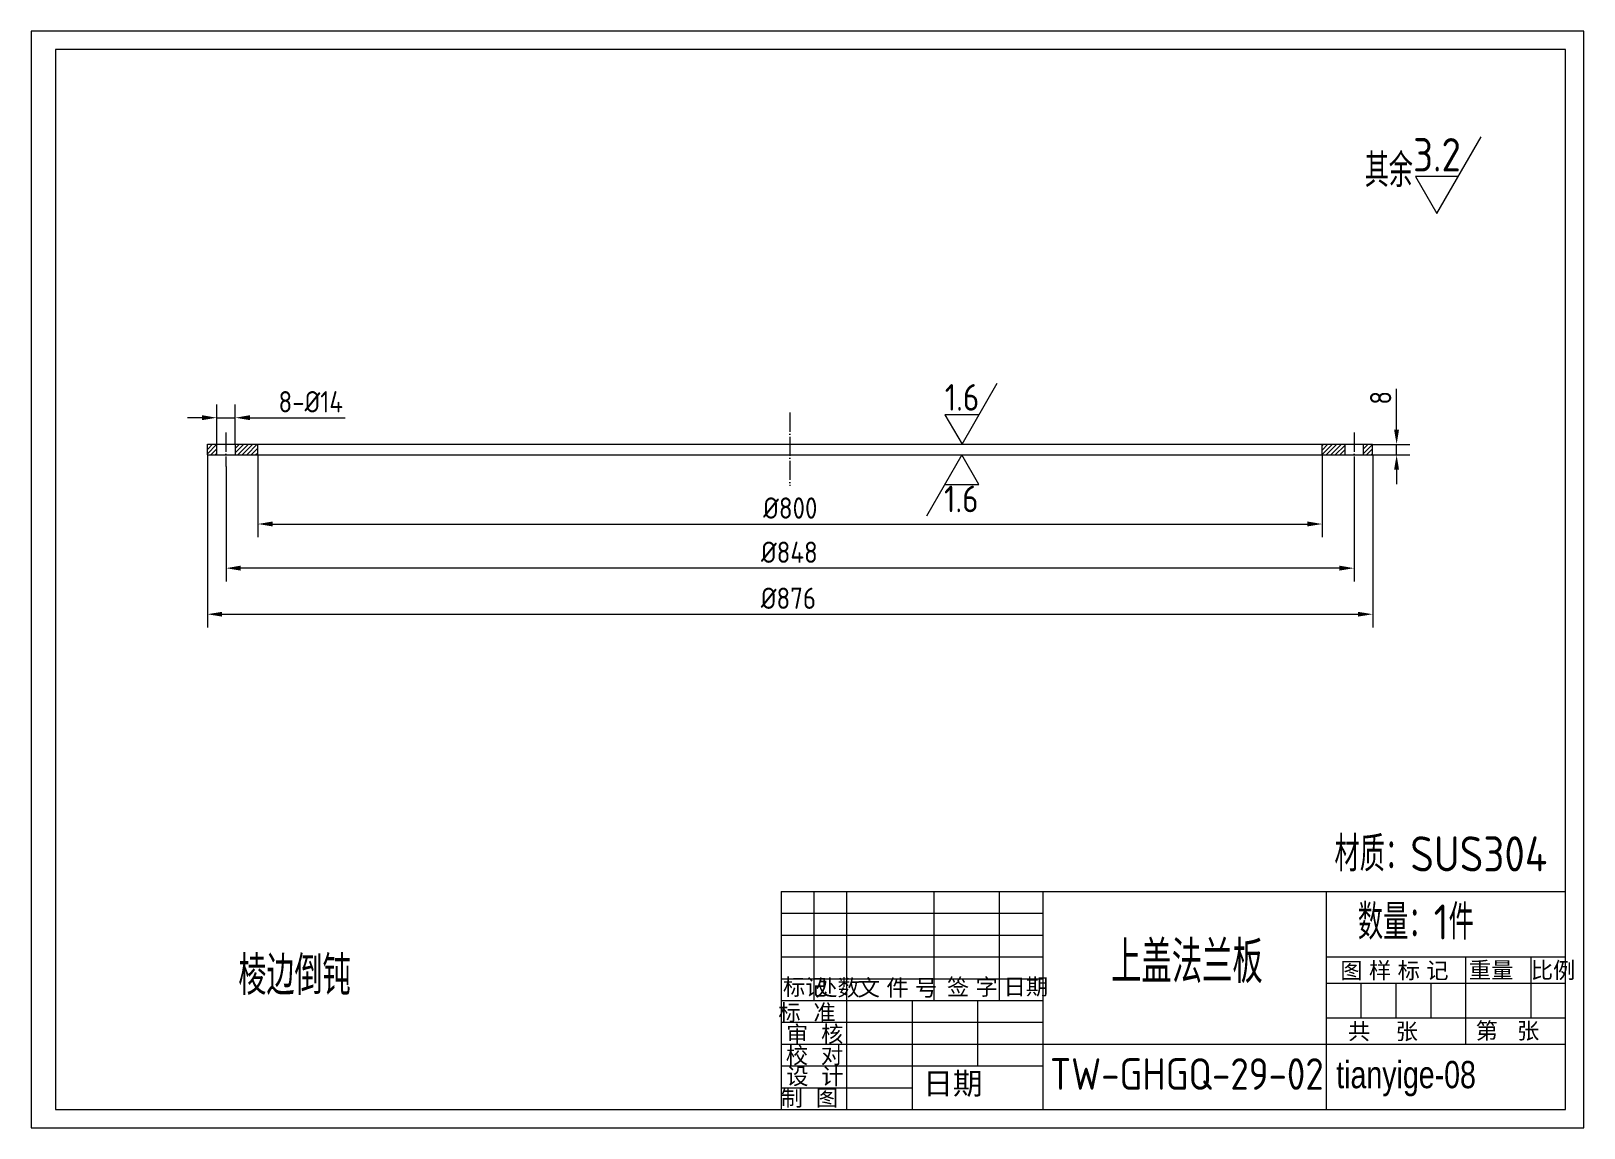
# Model space of a CAD drawing. Header units: millimetres. Extents: x 3644 to 4811, y 1065 to 1889.
import ezdxf

# ---------------------------------------------------------------- set-up
doc = ezdxf.new("R2010")
doc.units = ezdxf.units.MM
doc.linetypes.add('ACAD_ISO04W100', pattern=[30, 24, -3, 0, -3])
doc.layers.add('实线', color=2, linetype='Continuous')
doc.layers.add('标注', color=3, linetype='Continuous', lineweight=13)
doc.styles.get("Standard").update_dxf_attribs({"font": 'arial.ttf'})
doc.styles.add('工程字', font='gbenor.shx', dxfattribs={"bigfont": 'gbcbig.shx'})
doc.dimstyles.new('ISO-25', dxfattribs={"dimtxt": 2.5, "dimasz": 2.5, "dimexe": 1.25, "dimexo": 0.625, "dimtad": 1, "dimtxsty": 'Standard', "dimcen": 2.5, "dimadec": 0, "dimazin": 0, "dimtfac": 1, "dimtmove": 0, "dimatfit": 3, "dimfxl": 0, "dimarcsym": 0})

# ---------------------------------------------------------------- blocks, each defined once
blk = doc.blocks.new('*D7')
at = {"color": 0, "linetype": 'Continuous', "lineweight": 13, "transparency": 16777216}
for p, q in [((3814.4, 1570.5), (3814.4, 1508.6)), ((4614.4, 1570.5), (4614.4, 1508.6)), ((3825.4, 1518.6), (4603.4, 1518.6))]:
    blk.add_line(p, q, dxfattribs=at)
at = {"color": 0, "linetype": 'Continuous', "transparency": 16777216}
for points in [[(3825.4, 1520.5), (3825.4, 1516.8), (3814.4, 1518.6)], [(4603.4, 1520.5), (4603.4, 1516.8), (4614.4, 1518.6)]]:
    blk.add_solid(points, dxfattribs=at)
at = {"layer": 'Defpoints', "color": 0, "linetype": 'Continuous', "transparency": 16777216}
for p in [(3814.4, 1570.5), (4614.4, 1570.5), (4614.4, 1518.6)]:
    blk.add_point(p, dxfattribs=at)
at = {"color": 0, "linetype": 'Continuous', "lineweight": 13, "transparency": 16777216, "insert": (4214.6, 1530.6), "char_height": 16, "attachment_point": 5, "style": '工程字'}
blk.add_mtext('%%c800', dxfattribs=at)
blk = doc.blocks.new('*D8')
at = {"color": 0, "linetype": 'Continuous', "lineweight": 13, "transparency": 16777216}
for p, q in [((3790.4, 1561.9), (3790.4, 1475.4)), ((4638.4, 1561.9), (4638.4, 1475.4)), ((4627.4, 1485.4), (3801.4, 1485.4))]:
    blk.add_line(p, q, dxfattribs=at)
at = {"color": 0, "linetype": 'Continuous', "transparency": 16777216}
for points in [[(3801.4, 1487.3), (3801.4, 1483.6), (3790.4, 1485.4)], [(4627.4, 1487.3), (4627.4, 1483.6), (4638.4, 1485.4)]]:
    blk.add_solid(points, dxfattribs=at)
at = {"layer": 'Defpoints', "color": 0, "linetype": 'Continuous', "transparency": 16777216}
for p in [(3790.4, 1561.9), (4638.4, 1561.9), (3790.4, 1485.4)]:
    blk.add_point(p, dxfattribs=at)
at = {"color": 0, "linetype": 'Continuous', "lineweight": 13, "transparency": 16777216, "insert": (4213.9, 1497.4), "char_height": 16, "attachment_point": 5, "style": '工程字'}
blk.add_mtext('%%c848', dxfattribs=at)
blk = doc.blocks.new('*D9')
at = {"color": 0, "linetype": 'Continuous', "lineweight": 13, "transparency": 16777216}
for p, q in [((3776.4, 1570.5), (3776.4, 1440.8)), ((4652.4, 1570.5), (4652.4, 1440.8)), ((3787.4, 1450.8), (4641.4, 1450.8))]:
    blk.add_line(p, q, dxfattribs=at)
at = {"color": 0, "linetype": 'Continuous', "transparency": 16777216}
for points in [[(3787.4, 1452.6), (3787.4, 1449), (3776.4, 1450.8)], [(4641.4, 1452.6), (4641.4, 1449), (4652.4, 1450.8)]]:
    blk.add_solid(points, dxfattribs=at)
at = {"layer": 'Defpoints', "color": 0, "linetype": 'Continuous', "transparency": 16777216}
for p in [(3776.4, 1570.5), (4652.4, 1570.5), (4652.4, 1450.8)]:
    blk.add_point(p, dxfattribs=at)
at = {"color": 0, "linetype": 'Continuous', "lineweight": 13, "transparency": 16777216, "insert": (4213.2, 1462.8), "char_height": 16, "attachment_point": 5, "style": '工程字'}
blk.add_mtext('%%c876', dxfattribs=at)
blk = doc.blocks.new('*D10')
at = {"color": 0, "linetype": 'Continuous', "lineweight": 13, "transparency": 16777216}
for p, q in [((3783.4, 1578.5), (3783.4, 1608.5)), ((3797.4, 1578.5), (3797.4, 1608.5)), ((3772.4, 1598.5), (3761.4, 1598.5)), ((3783.4, 1598.5), (3797.4, 1598.5)), ((3808.4, 1598.5), (3880.1, 1598.5))]:
    blk.add_line(p, q, dxfattribs=at)
at = {"color": 0, "linetype": 'Continuous', "transparency": 16777216}
for points in [[(3772.4, 1600.4), (3772.4, 1596.7), (3783.4, 1598.5)], [(3808.4, 1600.4), (3808.4, 1596.7), (3797.4, 1598.5)]]:
    blk.add_solid(points, dxfattribs=at)
at = {"layer": 'Defpoints', "color": 0, "linetype": 'Continuous', "transparency": 16777216}
for p in [(3797.4, 1598.5), (3783.4, 1578.5), (3797.4, 1578.5)]:
    blk.add_point(p, dxfattribs=at)
at = {"color": 0, "linetype": 'Continuous', "lineweight": 13, "transparency": 16777216, "insert": (3854.1, 1610.5), "char_height": 16, "attachment_point": 5, "style": '工程字'}
blk.add_mtext('8-%%c14', dxfattribs=at)
blk = doc.blocks.new('*D11')
at = {"color": 0, "linetype": 'Continuous', "lineweight": 13, "transparency": 16777216}
for p, q in [((4670.4, 1589.5), (4670.4, 1620.2)), ((4652.4, 1578.5), (4680.4, 1578.5)), ((4670.4, 1570.5), (4670.4, 1578.5)), ((4652.4, 1570.5), (4680.4, 1570.5)), ((4670.4, 1559.5), (4670.4, 1548.5))]:
    blk.add_line(p, q, dxfattribs=at)
at = {"color": 0, "linetype": 'Continuous', "transparency": 16777216}
for points in [[(4668.5, 1589.5), (4672.2, 1589.5), (4670.4, 1578.5)], [(4668.5, 1559.5), (4672.2, 1559.5), (4670.4, 1570.5)]]:
    blk.add_solid(points, dxfattribs=at)
at = {"layer": 'Defpoints', "color": 0, "linetype": 'Continuous', "transparency": 16777216}
for p in [(4652.4, 1578.5), (4652.4, 1570.5), (4670.4, 1570.5)]:
    blk.add_point(p, dxfattribs=at)
at = {"color": 0, "linetype": 'Continuous', "lineweight": 13, "transparency": 16777216, "insert": (4658.4, 1613.5), "char_height": 16, "attachment_point": 5, "rotation": 90, "style": '工程字'}
blk.add_mtext('8', dxfattribs=at)

msp = doc.modelspace()

# ---------------------------------------------------------------- hatches: boundary and pattern name
at = {"lineweight": 18}
h = msp.add_hatch(dxfattribs=at)
h.set_pattern_fill('LINE', color=3, scale=0.75, angle=45, style=0)
h.set_pattern_definition([(45, (-132351.457, -3967.9118), (-1.683798023, 1.683798023), [])])
h.paths.add_polyline_path([(4631.365, 1578.535), (4614.365, 1578.535), (4614.365, 1570.535), (4630.365, 1570.535), (4631.365, 1570.535)])
h.paths.add_polyline_path([(4652.365, 1578.535), (4645.365, 1578.535), (4645.365, 1570.535), (4652.365, 1570.535)])
h.paths.add_polyline_path([(3814.365, 1578.535), (3797.365, 1578.535), (3797.365, 1570.535), (3814.365, 1570.535)])
h.paths.add_polyline_path([(3783.365, 1578.535), (3776.365, 1578.535), (3776.365, 1570.535), (3783.365, 1570.535)])

# ---------------------------------------------------------------- linework, layer by layer
at = {"color": 7, "lineweight": 13}
for p, q in [((4684.57, 1779.836), (4700.677, 1751.938)), ((4330.833, 1600.79), (4343.682, 1578.535)), ((4356.281, 1548.28), (4343.433, 1570.535)), ((4306.095, 1160.439), (4306.095, 1078.521)), ((4207.793, 1094.904), (4306.095, 1094.904))]:
    msp.add_line(p, q, dxfattribs=at)
at = {"color": 1, "linetype": 'ACAD_ISO04W100', "lineweight": 13, "ltscale": 0.6}
for p, q in [((4214.365, 1602.308), (4214.365, 1547.284)), ((3790.365, 1587.37), (3790.365, 1561.863)), ((4638.365, 1587.37), (4638.365, 1561.863))]:
    msp.add_line(p, q, dxfattribs=at)
at = {"lineweight": 18}
for p, q in [((3776.365, 1570.535), (3776.365, 1578.535)), ((3776.365, 1578.535), (4652.365, 1578.535)), ((3814.365, 1570.535), (3814.365, 1578.535)), ((4614.365, 1570.535), (4614.365, 1578.535)), ((4652.365, 1570.535), (4652.365, 1578.535)), ((3776.365, 1570.535), (4652.365, 1570.535))]:
    msp.add_line(p, q, dxfattribs=at)
at = {"linetype": 'Continuous', "lineweight": 18}
for p, q in [((3783.365, 1578.535), (3783.365, 1570.535)), ((3797.365, 1578.535), (3797.365, 1570.535)), ((4631.365, 1578.535), (4631.365, 1570.535)), ((4645.365, 1578.535), (4645.365, 1570.535))]:
    msp.add_line(p, q, dxfattribs=at)
at = {"layer": '实线', "color": 7, "linetype": 'Continuous', "lineweight": 13}
for p, q in [((3643.845, 1889.159), (3643.845, 1064.64)), ((4811.22, 1889.159), (3643.845, 1889.159)), ((4811.22, 1064.64), (4811.22, 1889.159)), ((3662.33, 1875.279), (3662.33, 1078.521)), ((4797.34, 1875.279), (3662.33, 1875.279)), ((4797.34, 1078.521), (4797.34, 1875.279)), ((3662.33, 1078.521), (4797.34, 1078.521)), ((3643.845, 1064.64), (4811.22, 1064.64))]:
    msp.add_line(p, q, dxfattribs=at)
at = {"layer": '实线', "color": 7, "lineweight": 13}
for p, q in [((4207.793, 1242.358), (4207.793, 1078.521)), ((4207.793, 1242.358), (4797.34, 1242.358)), ((4232.368, 1242.358), (4232.368, 1160.439)), ((4256.944, 1242.358), (4256.944, 1078.521)), ((4322.479, 1242.358), (4322.479, 1160.439)), ((4371.63, 1242.358), (4371.63, 1160.439)), ((4404.397, 1242.358), (4404.397, 1078.521)), ((4617.385, 1242.358), (4617.385, 1078.521)), ((4207.793, 1225.974), (4404.397, 1225.974)), ((4207.793, 1209.59), (4404.397, 1209.59)), ((4207.793, 1193.207), (4404.397, 1193.207)), ((4617.385, 1193.207), (4797.34, 1193.207)), ((4722.241, 1193.207), (4722.241, 1127.672)), ((4771.392, 1193.207), (4771.392, 1147.332)), ((4207.793, 1176.823), (4404.397, 1176.823)), ((4617.385, 1173.546), (4797.34, 1173.546)), ((4643.599, 1173.546), (4643.599, 1147.332)), ((4669.813, 1173.546), (4669.813, 1147.332)), ((4696.027, 1173.546), (4696.027, 1147.332)), ((4207.793, 1160.439), (4404.397, 1160.439)), ((4355.246, 1160.439), (4355.246, 1111.288)), ((4207.793, 1144.055), (4404.397, 1144.055)), ((4617.385, 1147.332), (4797.34, 1147.332)), ((4207.793, 1127.672), (4797.34, 1127.672)), ((4207.793, 1111.288), (4404.397, 1111.288))]:
    msp.add_line(p, q, dxfattribs=at)
at = {"layer": '标注', "color": 7, "linetype": 'Continuous', "lineweight": 13}
for p, q in [((4700.677, 1751.938), (4733.966, 1809.597)), ((4716.783, 1779.836), (4684.57, 1779.836)), ((4343.682, 1578.535), (4370.237, 1624.53)), ((4356.53, 1600.79), (4330.833, 1600.79)), ((4343.433, 1570.535), (4316.877, 1524.54)), ((4330.584, 1548.28), (4356.281, 1548.28))]:
    msp.add_line(p, q, dxfattribs=at)

# ---------------------------------------------------------------- texts
at = {"layer": '实线', "color": 7, "lineweight": 15, "style": '工程字'}
for s, height, p in [('材质：SUS304', 26.3933, (4623.654, 1257.427)), ('数量：1件', 26.3933, (4641.242, 1206.244)), ('上盖法兰板', 31.6719, (4455.759, 1173.544)), ('棱边倒钝', 29.3259, (3799.669, 1164.603)), ('TW-GHGQ-29-02', 23.75396, (4409.801, 1093.307))]:
    msp.add_text(s, height=height, dxfattribs=at).set_placement(p)
at = {"layer": '实线', "color": 7, "lineweight": 13}
for s, height, p in [(' 图 样 标 记', 12.2878, (4623.331, 1176.838)), ('重量', 12.2878, (4724.705, 1177.181)), ('比例', 12.2878, (4771.292, 1177.028)), ('标记', 12.2878, (4209.046, 1164.431)), ('处数', 12.2878, (4233.292, 1163.914)), ('文 件 号', 12.2878, (4265.272, 1163.899)), ('签 字', 12.2878, (4332.376, 1164.501)), ('日期', 12.2878, (4374.903, 1164.728)), (' 标  准', 12.2878, (4200.884, 1145.193)), ('共    张', 12.2878, (4633.813, 1131.157)), ('第   张', 12.2878, (4729.823, 1131.563)), ('审  核', 12.2878, (4211.411, 1129.071)), ('校  对', 12.2878, (4211.223, 1113.021)), ('设  计', 12.2878, (4211.565, 1097.347)), ('日期', 16.3837, (4314.471, 1089.876)), (' 制  图', 12.2878, (4202.678, 1081.15))]:
    msp.add_text(s, height=height, dxfattribs=at).set_placement(p)
at = {"layer": '实线', "color": 7, "lineweight": 13, "width": 0.75}
msp.add_text('tianyige-08', height=20.47963, dxfattribs=at).set_placement((4625.038, 1094.503))
at = {"layer": '实线', "color": 7, "lineweight": 13, "attachment_point": 5, "style": '工程字'}
for s, insert, char_height in [('其余', (4664.55, 1784.42), 25.0923), ('3.2', (4700.732, 1796.156), 25.0923), ('1.6', (4343.726, 1613.808), 20.0167), ('1.6', (4343.15, 1537.488), 20.0167)]:
    msp.add_mtext(s, dxfattribs=dict(at, insert=insert, char_height=char_height))

# ---------------------------------------------------------------- dimensions: what is measured, and where the dimension line sits
at = {"color": 6, "linetype": 'Continuous', "lineweight": 13}
for base, p1, p2, text, picture, middle in [((3797.365, 1598.539), (3783.365, 1578.535), (3797.365, 1578.535), '8-%%c<>', '*D10', (3854.115, 1598.539)), ((4652.365, 1450.814), (3776.365, 1570.535), (4652.365, 1570.535), '%%c<>', '*D9', (4213.177, 1450.814)), ((4614.365, 1518.628), (3814.365, 1570.535), (4614.365, 1570.535), '%%c<>', '*D7', (4214.591, 1518.628)), ((3790.365, 1485.427), (4638.365, 1561.863), (3790.365, 1561.863), '%%c<>', '*D8', (4213.884, 1485.427))]:
    dim = msp.add_linear_dim(base=base, p1=p1, p2=p2, text=text, dimstyle='ISO-25', override={"dimtxt": 16, "dimasz": 11, "dimexe": 10, "dimexo": 0, "dimgap": 4, "dimtxsty": '工程字', "dimlwd": 13, "dimlwe": 13}, dxfattribs=at)
    dim.commit()
    dim.dimension.update_dxf_attribs({"geometry": picture, "text_midpoint": middle, "dimtype": 160})
dim = msp.add_linear_dim(base=(4670.371, 1570.535), p1=(4652.365, 1578.535), p2=(4652.365, 1570.535), angle=90, dimstyle='ISO-25', override={"dimtxt": 16, "dimasz": 11, "dimexe": 10, "dimexo": 0, "dimgap": 4, "dimtxsty": '工程字', "dimlwd": 13, "dimlwe": 13}, dxfattribs=at)
dim.commit()
dim.dimension.update_dxf_attribs({"geometry": '*D11', "text_midpoint": (4670.371, 1613.535), "dimtype": 160})

doc.saveas('drawing.dxf')
